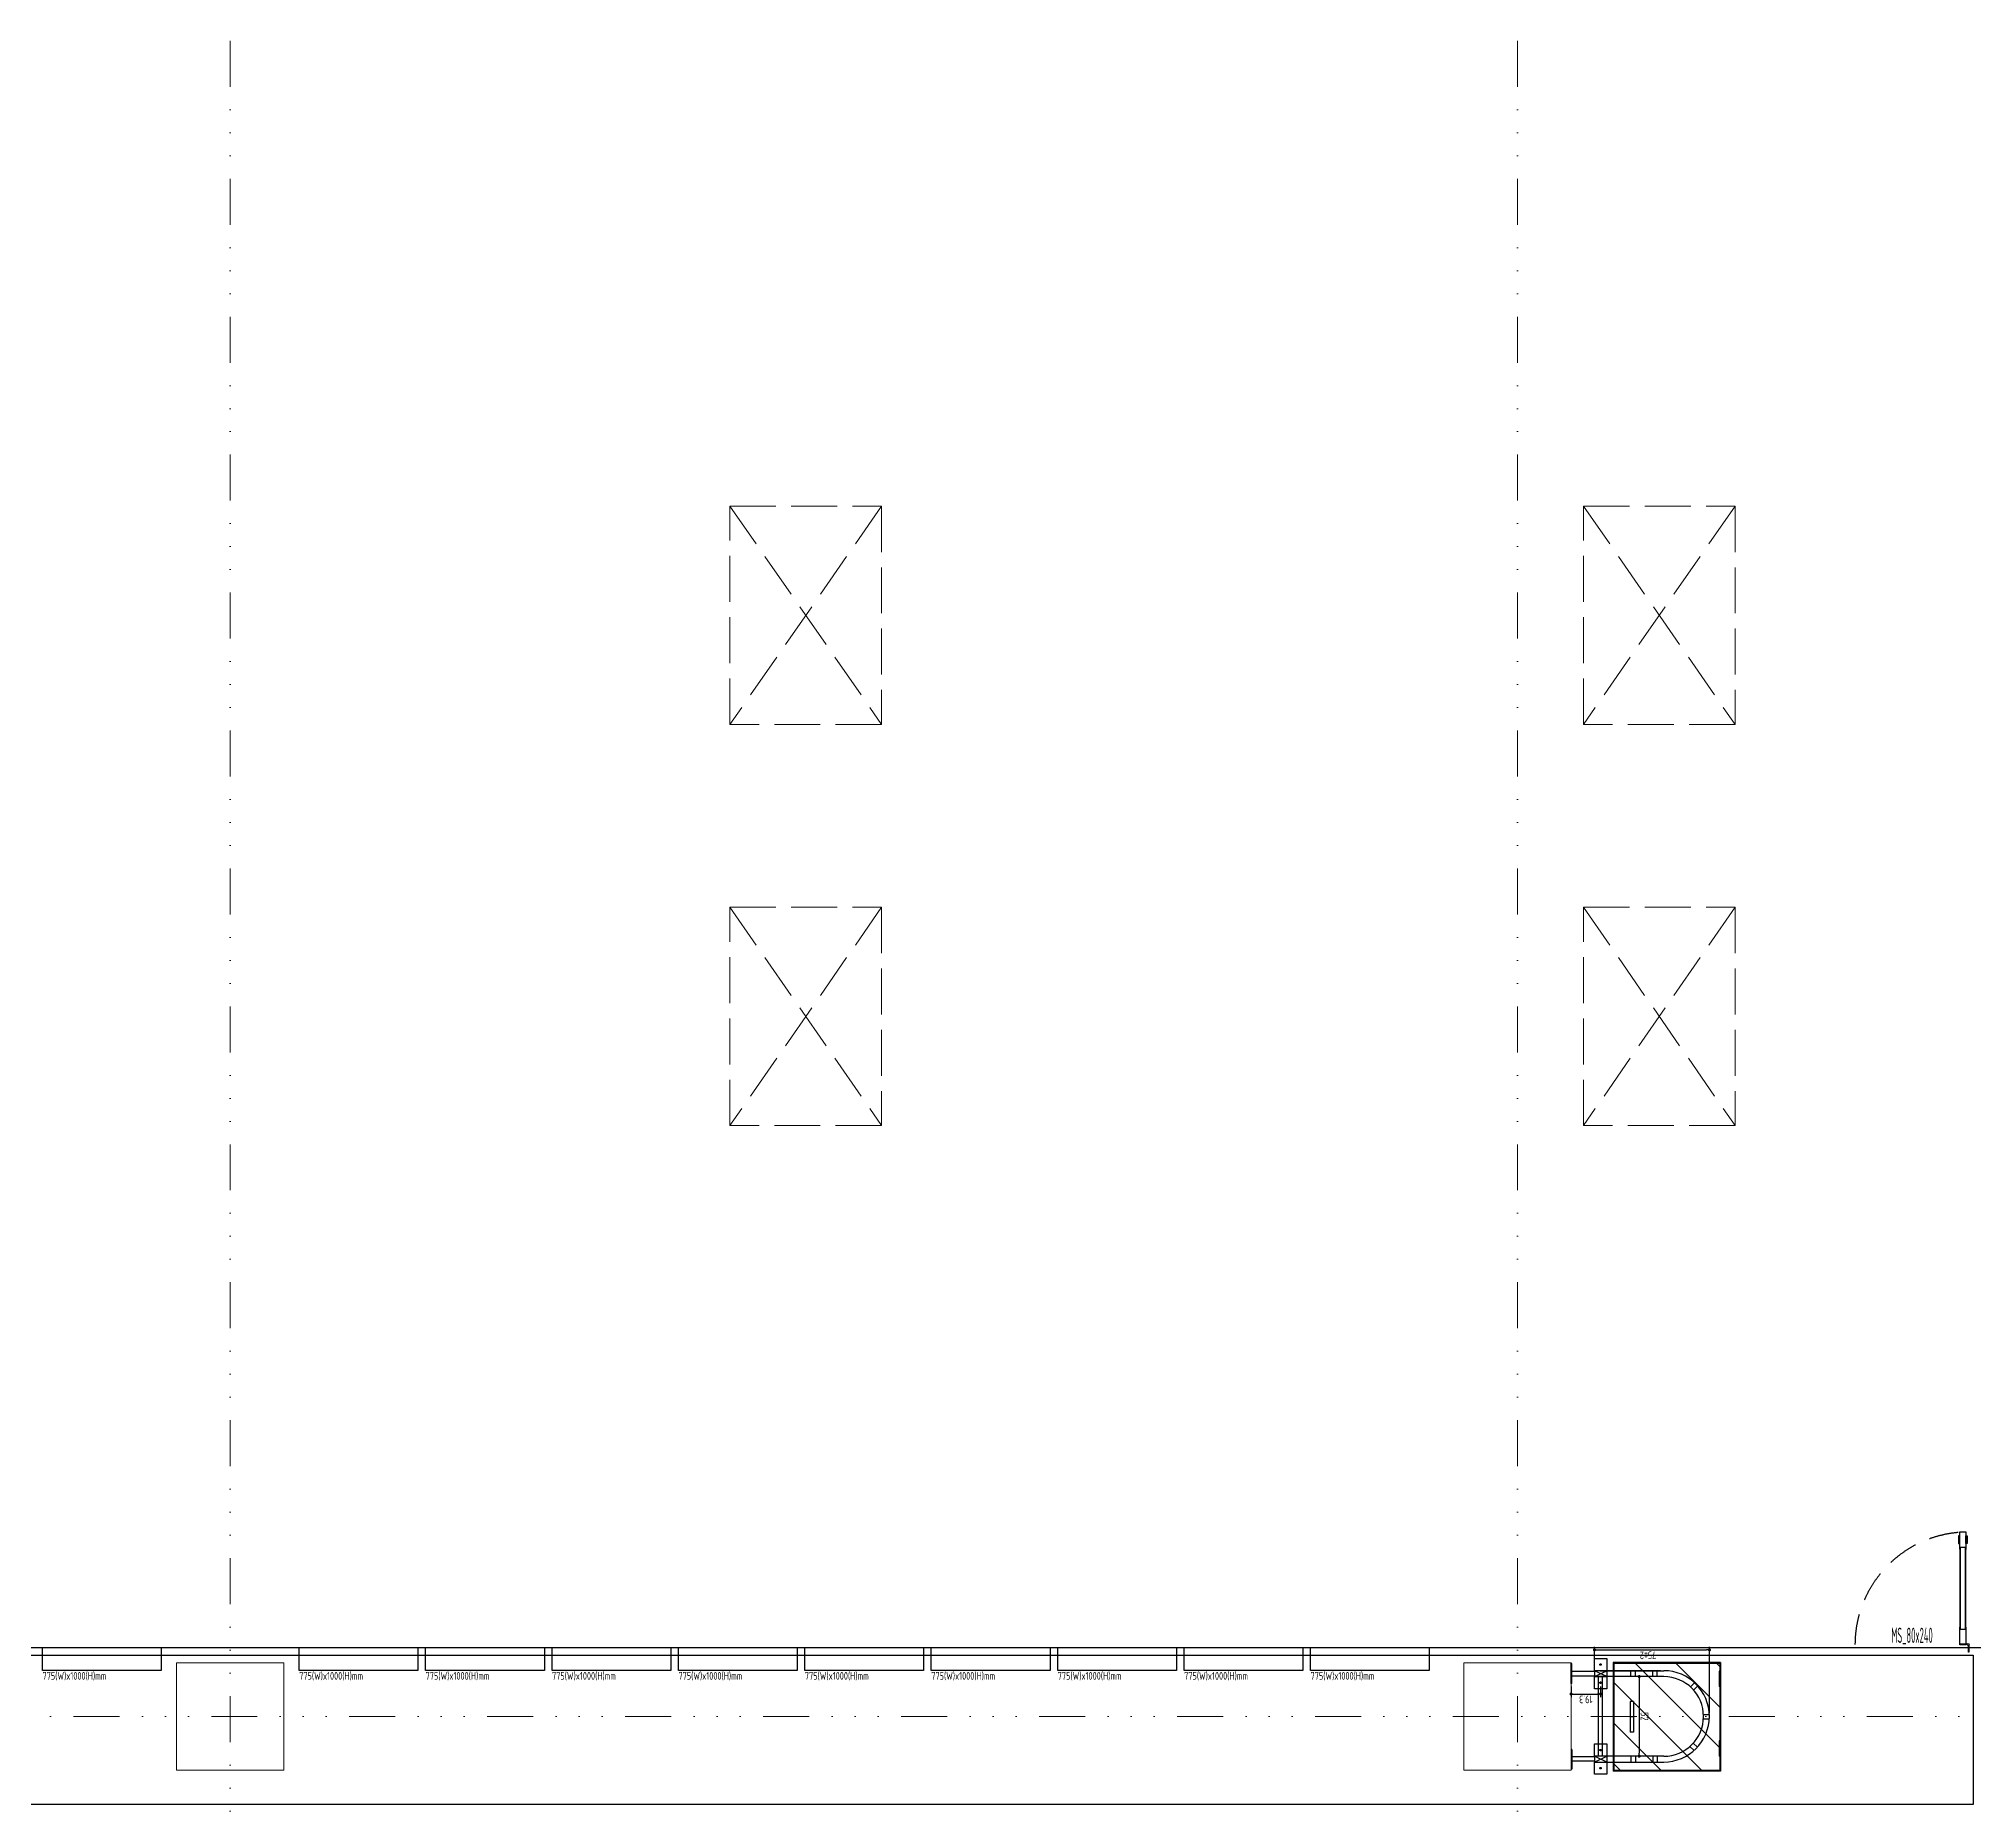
# Model space of a CAD drawing. Header units: millimetres. Extents: x -32710 to 654186, y -254124 to 420220.
# Drawn here: x 229550 to 242175, y 74400 to 85950 of the extents above; entities that cross this region are included whole.
import ezdxf
from ezdxf.enums import TextEntityAlignment as Align

# ---------------------------------------------------------------- set-up
doc = ezdxf.new("R2010")
doc.units = ezdxf.units.MM
doc.header["$LTSCALE"] = 1000
for name, pattern in [('H12PL1$0$HIDDEN', [0.4, 0.3, -0.1]), ('H12PL1$0$JJP_三點線', [0.9, 0.3, -0.15, 0, -0.15, 0, -0.15, 0, -0.15]), ('XFDP10-Re$0$HIDDEN', [0.3, 0.2, -0.1]), ('XFDP10-Re$0$HIDDEN2', [0.1875, 0.125, -0.0625])]:
    doc.linetypes.add(name, pattern=pattern)
for name, color, linetype in [('H12PL1$0$S-COL', 252, 'Continuous'), ('H12PL1$0$S-GRID', 252, 'Continuous'), ('H12PL1$0$S-SLAB-SHOW', 252, 'Continuous'), ('MD-20250424-增加TRAY與FS主管位置調整', 7, 'Continuous'), ('XFDP10-Re$0$A-Dim', 1, 'Continuous'), ('XFDP10-Re$0$A-Door (50K)', 2, 'Continuous'), ('XFDP10-Re$0$A-S-C1-800x1000-v (50K)', 212, 'Continuous'), ('XFDP10-Re$0$A-STAIR (50K)', 2, 'Continuous'), ('XFDP10-Re$0$A-W-P1S (50K)', 2, 'Continuous'), ('XFDP10-Re$0$Lad-Door', 1, 'Continuous')]:
    doc.layers.add(name, color=color, linetype=linetype)
doc.styles.add('XFDP10-Re$0$AA-TXT', font='isocp.shx', dxfattribs={"width": 0.8, "bigfont": 'china.shx'})
doc.styles.add('XFDP10-Re$0$dim-txt', font='isocp.shx', dxfattribs={"width": 0.8, "bigfont": 'china.shx'})
doc.dimstyles.new('XFDP10-Re$0$20-dim', dxfattribs={"dimscale": 20, "dimtxt": 0.25, "dimasz": 0.1, "dimexe": 0.1, "dimexo": 0.1, "dimgap": 0.05, "dimtad": 1, "dimdec": 1, "dimdsep": 46, "dimtxsty": 'XFDP10-Re$0$dim-txt', "dimblk": 'XFDP10-Re$0$Dot', "dimcen": 2, "dimclrd": 256, "dimclre": 256, "dimclrt": 256, "dimadec": 0, "dimazin": 0, "dimtfac": 1, "dimtdec": 1, "dimtix": 1, "dimtmove": 2, "dimatfit": 3, "dimfxl": 1, "dimtvp": 1, "dimarcsym": 0})

# ---------------------------------------------------------------- blocks, each defined once
blk = doc.blocks.new('XFDP10-Re$0$Dot')
at = {"color": 0, "linetype": 'ByBlock', "lineweight": -2}
blk.add_line((-0.5, 0), (-1, 0), dxfattribs=at)
at = {"color": 0, "linetype": 'ByBlock', "const_width": 0.5}
blk.add_lwpolyline([(-0.25, 0, 1), (0.25, 0, 1)], format="xyb", close=True, dxfattribs=at)
blk = doc.blocks.new('*D3082')
at = {"layer": 'DEFPOINTS', "color": 0, "transparency": 16777216}
for p in [(-19.3, -14.6), (-19.3, -21.5), (0, -21.5)]:
    blk.add_point(p, dxfattribs=at)
at = {"layer": 'XFDP10-Re$0$A-Dim', "lineweight": -2, "transparency": 16777216}
for p, q in [((-19.3, -19.5), (-19.3, -12.6)), ((0, -19.5), (0, -12.6)), ((-2, -14.6), (-17.3, -14.6))]:
    blk.add_line(p, q, dxfattribs=at)
at = {"layer": 'XFDP10-Re$0$A-Dim', "lineweight": -2, "transparency": 16777216, "xscale": 2, "yscale": 2, "zscale": 2, "rotation": 180}
blk.add_blockref('XFDP10-Re$0$Dot', (-19.3, -14.6), dxfattribs=at)
at = {"layer": 'XFDP10-Re$0$A-Dim', "lineweight": -2, "transparency": 16777216, "xscale": 2, "yscale": 2, "zscale": 2}
blk.add_blockref('XFDP10-Re$0$Dot', (0, -14.6), dxfattribs=at)
at = {"layer": 'XFDP10-Re$0$A-Dim', "transparency": 16777216, "insert": (-9.6, -11.1), "char_height": 5, "attachment_point": 5, "style": 'XFDP10-Re$0$dim-txt'}
blk.add_mtext('\\A1;19.3', dxfattribs=at)
blk = doc.blocks.new('*D3083')
at = {"layer": 'DEFPOINTS', "color": 0, "transparency": 16777216}
for p in [(-90.3, 0), (-15.3, -29.8), (-90.3, -43.4)]:
    blk.add_point(p, dxfattribs=at)
at = {"layer": 'XFDP10-Re$0$A-Dim', "lineweight": -2, "transparency": 16777216}
for p, q in [((-90.3, -2), (-90.3, -45.4)), ((-15.3, -31.8), (-15.3, -45.4)), ((-17.3, -43.4), (-88.3, -43.4))]:
    blk.add_line(p, q, dxfattribs=at)
at = {"layer": 'XFDP10-Re$0$A-Dim', "lineweight": -2, "transparency": 16777216, "xscale": 2, "yscale": 2, "zscale": 2, "rotation": 180}
blk.add_blockref('XFDP10-Re$0$Dot', (-90.3, -43.4), dxfattribs=at)
at = {"layer": 'XFDP10-Re$0$A-Dim', "lineweight": -2, "transparency": 16777216, "xscale": 2, "yscale": 2, "zscale": 2}
blk.add_blockref('XFDP10-Re$0$Dot', (-15.3, -43.4), dxfattribs=at)
at = {"layer": 'XFDP10-Re$0$A-Dim', "transparency": 16777216, "insert": (-52.8, -39.9), "char_height": 5, "attachment_point": 5, "style": 'XFDP10-Re$0$dim-txt'}
blk.add_mtext('\\A1;75', dxfattribs=at)
blk = doc.blocks.new('*D3084')
at = {"layer": 'DEFPOINTS', "color": 0, "transparency": 16777216}
for p in [(-52.1, 26), (-44.5, 26), (-52.1, -26)]:
    blk.add_point(p, dxfattribs=at)
at = {"layer": 'XFDP10-Re$0$A-Dim', "lineweight": -2, "transparency": 16777216}
for p, q in [((-50.1, 26), (-42.5, 26)), ((-44.5, -24), (-44.5, 24)), ((-50.1, -26), (-42.5, -26))]:
    blk.add_line(p, q, dxfattribs=at)
at = {"layer": 'XFDP10-Re$0$A-Dim', "lineweight": -2, "transparency": 16777216, "xscale": 2, "yscale": 2, "zscale": 2}
for p, rotation in [((-44.5, 26), 90), ((-44.5, -26), 270)]:
    blk.add_blockref('XFDP10-Re$0$Dot', p, dxfattribs=dict(at, rotation=rotation))
at = {"layer": 'XFDP10-Re$0$A-Dim', "transparency": 16777216, "insert": (-48, 0), "char_height": 5, "attachment_point": 5, "rotation": 90, "style": 'XFDP10-Re$0$dim-txt'}
blk.add_mtext('\\A1;52', dxfattribs=at)
blk = doc.blocks.new('XFDP10-Re$0$GAD2205')
blk.add_lwpolyline([(0, 1), (0, 1), (-18, 1, -0.414214), (-18, 2), (-18, 3, -0.414214), (-18, 3), (-14, 3, 0.414214), (-13, 4), (-13, 4, 0.414214), (-14, 4), (-18, 4, -0.414214), (-18, 5), (-18, 12, -0.414214), (-18, 12), (-18, 12, 0.414214), (-18, 12), (-18, 14, 0.72636), (-19, 14), (-19, 13, 0.158507), (-19, 13), (-19, 0, 0.414214), (-19, 0), (19, 0, 0.414214), (19, 0), (19, 13, 0.158507), (19, 13), (19, 14, 0.72636), (18, 14), (18, 12, 0.414214), (18, 12, -0.414214), (18, 12), (18, 5, -0.414214), (18, 4), (14, 4, 0.414214), (13, 4), (13, 4, 0.414214), (14, 3), (18, 3, -0.414214), (18, 3), (18, 2, -0.414214), (18, 1), (0, 1)], format="xyb", close=True)
blk = doc.blocks.new('XFDP10-Re$0$Door-S80ap')
for p, q in [((8.8, 70.4), (8.8, 75.3)), ((8.8, 75.3), (9.6, 75.3)), ((9.6, 70.4), (8.8, 70.4)), ((9.6, 75.3), (9.6, 70.4))]:
    blk.add_line(p, q)
at = {"ltscale": 5}
for points in [[(8.8, 67.8), (8.8, 77.9), (4.8, 77.9), (4.8, 67.8)], [(5, 67.5), (5, 14.8), (5, 14.8), (5, 67.5)], [(8.6, 14.8), (8.5, 14.8), (8.5, 67.5), (8.6, 67.5)], [(8.8, 4.3), (8.8, 14.4), (4.8, 14.4), (4.8, 4.3)]]:
    blk.add_lwpolyline(points, close=True, dxfattribs=at)
blk.add_lwpolyline([(4.8, 70.4), (4.8, 75.3), (4, 75.3), (4, 70.4)], close=True)
blk.add_lwpolyline([(4.8, 67.9), (4.8, 66.7, 0.158507), (4.9, 66.7), (4.9, 66.5, 0.72636), (5, 66.6), (5, 66.7, 0.414214), (5, 66.7, -0.414214), (4.9, 66.8), (4.9, 67.5, -0.414214), (5, 67.5), (5.4, 67.5, 0.414214), (5.4, 67.5), (5.4, 67.6, 0.414214), (5.4, 67.6), (5, 67.6, -0.414214), (4.9, 67.6), (4.9, 67.8, -0.414214), (5, 67.8), (6.8, 67.8), (6.8, 67.8), (6.8, 67.8), (8.6, 67.8, -0.414214), (8.6, 67.8), (8.6, 67.6, -0.414214), (8.6, 67.6), (8.2, 67.6, 0.414214), (8.1, 67.6), (8.1, 67.5, 0.414214), (8.2, 67.5), (8.6, 67.5, -0.414214), (8.6, 67.5), (8.6, 66.8, -0.414214), (8.6, 66.7), (8.6, 66.7, 0.414214), (8.6, 66.7), (8.6, 66.6, 0.72636), (8.6, 66.5), (8.7, 66.7, 0.158507), (8.7, 66.7), (8.7, 67.9, 0.414214), (8.7, 67.9), (4.9, 67.9, 0.414214)], format="xyb", close=True, dxfattribs=at)
at = {"ltscale": 500}
for points in [[(3.2, -0.6), (3.2, 3.9), (3, 3.9), (3, -0.6)], [(8.5, 4.8), (4, 4.8), (4, 4.6), (8.5, 4.6)]]:
    blk.add_lwpolyline(points, close=True, dxfattribs=at)
at = {"linetype": 'XFDP10-Re$0$HIDDEN', "ltscale": 0.1}
blk.add_arc((3.4, 4.4), 73.6, 0, 84.8641, dxfattribs=at)
at = {"ltscale": 500, "extrusion": (0, 0, -1)}
blk.add_ellipse((3.4, 4.4), major_axis=(-0.495, 0.495), ratio=1, start_param=5.497787, end_param=11.780972, dxfattribs=at)
at = {"ltscale": 5, "xscale": 0.1000000000058208, "yscale": 0.1000000000058208, "zscale": 0.1000000000058208}
blk.add_blockref('XFDP10-Re$0$GAD2205', (6.8, 14.3), dxfattribs=at)
at = {"color": 9, "style": 'XFDP10-Re$0$AA-TXT', "width": 0.45}
blk.add_attdef('100x240', text='', height=10, dxfattribs=at).set_placement((40, 10), align=Align.MIDDLE)
blk = doc.blocks.new('*U3109')
blk.add_lwpolyline([(0, 0), (0, 0.2583), (0.05, 0.2583), (0.05, 0)], close=True)
at = {"color": 1, "style": 'XFDP10-Re$0$AA-TXT', "width": 0.8}
blk.add_attdef('高度', text='', height=0.1, rotation=90, dxfattribs=at).set_placement((0.1157, 0.07), align=Align.MIDDLE_LEFT)
blk = doc.blocks.new('XFDP10-Re$0$LAD-1')
at = {"layer": 'XFDP10-Re$0$Lad-Door'}
h = blk.add_hatch(dxfattribs=at)
h.set_pattern_fill('ANSI31', color=256, scale=150, angle=90, style=0)
h.set_pattern_definition([(135, (-3.226, 0), (-13.2583, -13.2583), [])])
h.paths.add_polyline_path([(-97.05, -34.71), (-97.05, 35.29), (-28.05, 35.29), (-28.05, -34.71)])
at = {"color": 0}
for p, q in [((-15.25, 29.8), (-60.45, 29.8)), ((-60.45, 26), (-15.25, 26)), ((-56.28, 26), (-56.28, 29.8)), ((-53.28, 26), (-53.28, 29.8)), ((-41.98, 26), (-41.98, 29.8)), ((-41.98, 26), (-41.98, 29.8)), ((-38.98, 26), (-38.98, 29.8)), ((-23.25, 26), (-23.25, 29.8)), ((-23.25, 29.8), (-15.25, 26)), ((-15.25, 29.8), (-23.25, 26)), ((-20.5, 26), (-20.5, -26)), ((-18, 26), (-18, -26)), ((-15.25, 26), (-15.25, 29.8)), ((-15.25, 29.31), (-0.6, 29.31)), ((-15.25, 26.31), (-0.6, 26.31)), ((-0.6, 34.53), (0, 34.53)), ((-0.6, 21.53), (-0.6, 34.53)), ((-0.6, 25.51), (-0.6, 30.51)), ((0, 21.53), (0, 34.53)), ((-79.73, 17.44), (-82.42, 20.13)), ((-77.59, 19.55), (-80.29, 22.24)), ((-0.6, 21.53), (0, 21.53)), ((-86.39, 1.7), (-90.2, 1.7)), ((-86.42, -1.3), (-90.22, -1.3)), ((-80, -17.14), (-82.69, -19.84)), ((-77.89, -19.28), (-80.58, -21.97)), ((-0.6, -21.53), (0, -21.53)), ((-0.6, -21.53), (-0.6, -34.53)), ((0, -21.53), (0, -34.53)), ((-60.45, -26), (-15.25, -26)), ((-19, -29.8), (-60.45, -29.8)), ((-58.4, -29.8), (-15.25, -29.8)), ((-56.28, -26), (-56.28, -29.8)), ((-53.28, -26), (-53.28, -29.8)), ((-41.98, -26), (-41.98, -29.8)), ((-41.98, -26), (-41.98, -29.8)), ((-38.98, -26), (-38.98, -29.8)), ((-23.25, -29.8), (-23.25, -26)), ((-23.25, -26), (-15.25, -29.8)), ((-15.25, -26), (-23.25, -29.8)), ((-15.25, -29.8), (-15.25, -26)), ((-15.25, -26.31), (-0.6, -26.31)), ((-15.25, -29.31), (-0.6, -29.31)), ((-0.6, -25.51), (-0.6, -30.51)), ((-0.6, -34.53), (0, -34.53))]:
    blk.add_line(p, q, dxfattribs=at)
at = {"color": 1, "linetype": 'XFDP10-Re$0$HIDDEN2', "ltscale": 0.1}
for points in [[(-23.25, 37.8), (-15.25, 37.8), (-15.25, 29.8), (-23.25, 29.8)], [(-23.25, 26), (-15.25, 26), (-15.25, 18), (-23.25, 18)], [(-23.25, -18), (-15.25, -18), (-15.25, -26), (-23.25, -26)], [(-23.25, -29.8), (-15.25, -29.8), (-15.25, -37.8), (-23.25, -37.8)]]:
    blk.add_lwpolyline(points, close=True, dxfattribs=at)
at = {"color": 1, "linetype": 'XFDP10-Re$0$HIDDEN2'}
for centre in [(-19.25, 33.8), (-19.25, 22), (-19.25, -22), (-19.25, -33.8)]:
    blk.add_circle(centre, 0.476, dxfattribs=at)
at = {"color": 0}
for radius in [29.8, 26]:
    blk.add_arc((-60.45, 0), radius, 90, 270, dxfattribs=at)
at = {"layer": 'XFDP10-Re$0$Lad-Door'}
for p, q in [((-97.55, -35.21), (-97.55, 35.79)), ((-97.55, 35.79), (-27.55, 35.79)), ((-97.55, 16.02), (-97.55, 26.02)), ((-97.55, 26.02), (-96.75, 26.02)), ((-96.75, 16.02), (-96.75, 26.02)), ((-27.55, -35.21), (-27.55, 35.79)), ((-97.55, 21.02), (-96.75, 21.02)), ((-97.55, 16.02), (-96.75, 16.02)), ((-40.64, -9.71), (-40.64, 10.29)), ((-40.64, 10.29), (-38.64, 10.29)), ((-40.64, 0.29), (-38.64, 0.29)), ((-38.64, -9.71), (-38.64, 10.29)), ((-40.64, -9.71), (-38.64, -9.71)), ((-97.55, -29.47), (-97.55, -19.47)), ((-97.55, -19.47), (-96.75, -19.47)), ((-97.55, -24.47), (-96.75, -24.47)), ((-96.75, -29.47), (-96.75, -19.47)), ((-97.55, -29.47), (-96.75, -29.47)), ((-97.55, -35.21), (-27.55, -35.21))]:
    blk.add_line(p, q, dxfattribs=at)
blk.add_lwpolyline([(-97.05, -34.71), (-97.05, 35.29), (-28.05, 35.29), (-28.05, -34.71)], close=True, dxfattribs=at)
at = {"layer": 'XFDP10-Re$0$A-Dim', "style": 'XFDP10-Re$0$dim-txt', "width": 0.7}
blk.add_text('%%P2', height=5, dxfattribs=at).set_placement((-47.58, -39.81), align=Align.MIDDLE)
at = {"layer": 'XFDP10-Re$0$A-Dim'}
dim = blk.add_linear_dim(base=(-44.49, 26), p1=(-52.06, -26), p2=(-52.06, 26), angle=270, dimstyle='XFDP10-Re$0$20-dim', override={"dimscale": 20, "dimasz": 0.1, "dimatfit": 3}, dxfattribs=at)
dim.commit()
dim.dimension.update_dxf_attribs({"geometry": '*D3084', "text_midpoint": (-47.99, 0)})
for base, p1, p2, picture, middle in [((-90.25, -43.45), (-15.25, -29.8), (-90.25, 0), '*D3083', (-52.75, -39.95)), ((-19.2502, -14.6081), (0, -21.5304), (-19.2502, -21.5236), '*D3082', (-9.6251, -11.1081))]:
    dim = blk.add_linear_dim(base=base, p1=p1, p2=p2, dimstyle='XFDP10-Re$0$20-dim', override={"dimscale": 20}, dxfattribs=at)
    dim.commit()
    dim.dimension.update_dxf_attribs({"geometry": picture, "text_midpoint": middle})
blk = doc.blocks.new('XFDP10-Re')
at = {"layer": 'XFDP10-Re$0$A-W-P1S (50K)'}
for p, q in [((192750, 75450), (213025, 75450, 0)), ((192800, 75400), (212975, 75400, 0)), ((212975, 75400, 0), (212975, 74425, 0)), ((212975, 74425, 0), (192800, 74425, 0))]:
    blk.add_line(p, q, dxfattribs=at)
at = {"layer": 'XFDP10-Re$0$A-Door (50K)'}
ref = blk.add_blockref('XFDP10-Re$0$Door-S80ap', (212975, 75424.72, 0), dxfattribs=dict(at, xscale=-10, yscale=10, zscale=10))
ref.add_attrib('100x240', 'MS_80x240', dxfattribs={"layer": '0', "color": 9, "height": 100, "rotation": 180, "style": 'XFDP10-Re$0$AA-TXT', "text_generation_flag": 6, "width": 0.45}).set_placement((212575, 75524.72, 0), align=Align.MIDDLE)
at = {"layer": 'XFDP10-Re$0$A-S-C1-800x1000-v (50K)'}
ref = blk.add_blockref('*U3109', (200375, 75449.72), dxfattribs=dict(at, xscale=3000, yscale=3000, zscale=3000, rotation=270))
ref.add_attrib('高度', '775(W)x1000(H)mm', dxfattribs={"layer": '0', "color": 1, "height": 50, "style": 'XFDP10-Re$0$AA-TXT', "width": 0.8}).set_placement((200375, 75264.52), align=Align.MIDDLE_LEFT)
ref = blk.add_blockref('*U3109', (202050, 75449.72, 0), dxfattribs=dict(at, xscale=3000, yscale=3000, zscale=3000, rotation=270))
ref.add_attrib('高度', '775(W)x1000(H)mm', dxfattribs={"layer": '0', "color": 1, "height": 50, "style": 'XFDP10-Re$0$AA-TXT', "width": 0.8}).set_placement((202050, 75264.52, 0), align=Align.MIDDLE_LEFT)
ref = blk.add_blockref('*U3109', (202875, 75449.72, 0), dxfattribs=dict(at, xscale=3000, yscale=3000, zscale=3000, rotation=270))
ref.add_attrib('高度', '775(W)x1000(H)mm', dxfattribs={"layer": '0', "color": 1, "height": 50, "style": 'XFDP10-Re$0$AA-TXT', "width": 0.8}).set_placement((202875, 75264.52, 0), align=Align.MIDDLE_LEFT)
ref = blk.add_blockref('*U3109', (203700, 75449.72, 0), dxfattribs=dict(at, xscale=3000, yscale=3000, zscale=3000, rotation=270))
ref.add_attrib('高度', '775(W)x1000(H)mm', dxfattribs={"layer": '0', "color": 1, "height": 50, "style": 'XFDP10-Re$0$AA-TXT', "width": 0.8}).set_placement((203700, 75264.52, 0), align=Align.MIDDLE_LEFT)
ref = blk.add_blockref('*U3109', (204525, 75449.72, 0), dxfattribs=dict(at, xscale=3000, yscale=3000, zscale=3000, rotation=270))
ref.add_attrib('高度', '775(W)x1000(H)mm', dxfattribs={"layer": '0', "color": 1, "height": 50, "style": 'XFDP10-Re$0$AA-TXT', "width": 0.8}).set_placement((204525, 75264.52, 0), align=Align.MIDDLE_LEFT)
ref = blk.add_blockref('*U3109', (205350, 75449.72, 0), dxfattribs=dict(at, xscale=3000, yscale=3000, zscale=3000, rotation=270))
ref.add_attrib('高度', '775(W)x1000(H)mm', dxfattribs={"layer": '0', "color": 1, "height": 50, "style": 'XFDP10-Re$0$AA-TXT', "width": 0.8}).set_placement((205350, 75264.52, 0), align=Align.MIDDLE_LEFT)
ref = blk.add_blockref('*U3109', (206175, 75449.72, 0), dxfattribs=dict(at, xscale=3000, yscale=3000, zscale=3000, rotation=270))
ref.add_attrib('高度', '775(W)x1000(H)mm', dxfattribs={"layer": '0', "color": 1, "height": 50, "style": 'XFDP10-Re$0$AA-TXT', "width": 0.8}).set_placement((206175, 75264.52, 0), align=Align.MIDDLE_LEFT)
ref = blk.add_blockref('*U3109', (207000, 75449.72, 0), dxfattribs=dict(at, xscale=3000, yscale=3000, zscale=3000, rotation=270))
ref.add_attrib('高度', '775(W)x1000(H)mm', dxfattribs={"layer": '0', "color": 1, "height": 50, "style": 'XFDP10-Re$0$AA-TXT', "width": 0.8}).set_placement((207000, 75264.52, 0), align=Align.MIDDLE_LEFT)
ref = blk.add_blockref('*U3109', (207825, 75449.72, 0), dxfattribs=dict(at, xscale=3000, yscale=3000, zscale=3000, rotation=270))
ref.add_attrib('高度', '775(W)x1000(H)mm', dxfattribs={"layer": '0', "color": 1, "height": 50, "style": 'XFDP10-Re$0$AA-TXT', "width": 0.8}).set_placement((207825, 75264.52, 0), align=Align.MIDDLE_LEFT)
ref = blk.add_blockref('*U3109', (208650, 75449.72, 0), dxfattribs=dict(at, xscale=3000, yscale=3000, zscale=3000, rotation=270))
ref.add_attrib('高度', '775(W)x1000(H)mm', dxfattribs={"layer": '0', "color": 1, "height": 50, "style": 'XFDP10-Re$0$AA-TXT', "width": 0.8}).set_placement((208650, 75264.52, 0), align=Align.MIDDLE_LEFT)
at = {"layer": 'XFDP10-Re$0$A-STAIR (50K)', "extrusion": (0, 0, -1), "xscale": -10, "yscale": 10, "zscale": -10, "rotation": 180}
blk.add_blockref('XFDP10-Re$0$LAD-1', (-210350, 75000), dxfattribs=at)
blk = doc.blocks.new('H12PL1')
at = {"layer": 'H12PL1$0$S-COL', "lineweight": 0, "flags": 128}
for points in [[(201250, 74650), (201950, 74650), (201950, 75350), (201250, 75350)], [(209650, 74650), (210350, 74650), (210350, 75350), (209650, 75350)]]:
    blk.add_lwpolyline(points, close=True, dxfattribs=at)
at = {"layer": 'H12PL1$0$S-GRID', "linetype": 'H12PL1$0$JJP_三點線', "lineweight": 0}
for p, q in [((201600, 128250), (201600, -28000)), ((210000, 128250), (210000, -28000)), ((-29000, 75000), (289600, 75000))]:
    blk.add_line(p, q, dxfattribs=at)
at = {"layer": 'H12PL1$0$S-SLAB-SHOW', "linetype": 'H12PL1$0$HIDDEN', "lineweight": 0}
for points in [[(204860.8, 82899.6), (205850.8, 82899.6), (205850.8, 81474.6), (204860.8, 81474.6)], [(210430.8, 82899.6), (211420.8, 82899.6), (211420.8, 81474.6), (210430.8, 81474.6)], [(204860.8, 80280.6), (205850.8, 80280.6), (205850.8, 78855.6), (204860.8, 78855.6)], [(210430.8, 80280.6), (211420.8, 80280.6), (211420.8, 78855.6), (210430.8, 78855.6)]]:
    blk.add_lwpolyline(points, close=True, dxfattribs=at)
for points in [[(204860.8, 82899.6), (205850.8, 81474.6)], [(205850.8, 82899.6), (204860.8, 81474.6)], [(210430.8, 82899.6), (211420.8, 81474.6)], [(211420.8, 82899.6), (210430.8, 81474.6)], [(204860.8, 80280.6), (205850.8, 78855.6)], [(205850.8, 80280.6), (204860.8, 78855.6)], [(210430.8, 80280.6), (211420.8, 78855.6)], [(211420.8, 80280.6), (210430.8, 78855.6)]]:
    blk.add_lwpolyline(points, dxfattribs=at)
blk.add_blockref('XFDP10-Re', (0, 0))

msp = doc.modelspace()

# ---------------------------------------------------------------- block references
at = {"layer": 'MD-20250424-增加TRAY與FS主管位置調整', "color": 8}
msp.add_blockref('H12PL1', (29200, 0), dxfattribs=at)

doc.saveas('drawing.dxf')
